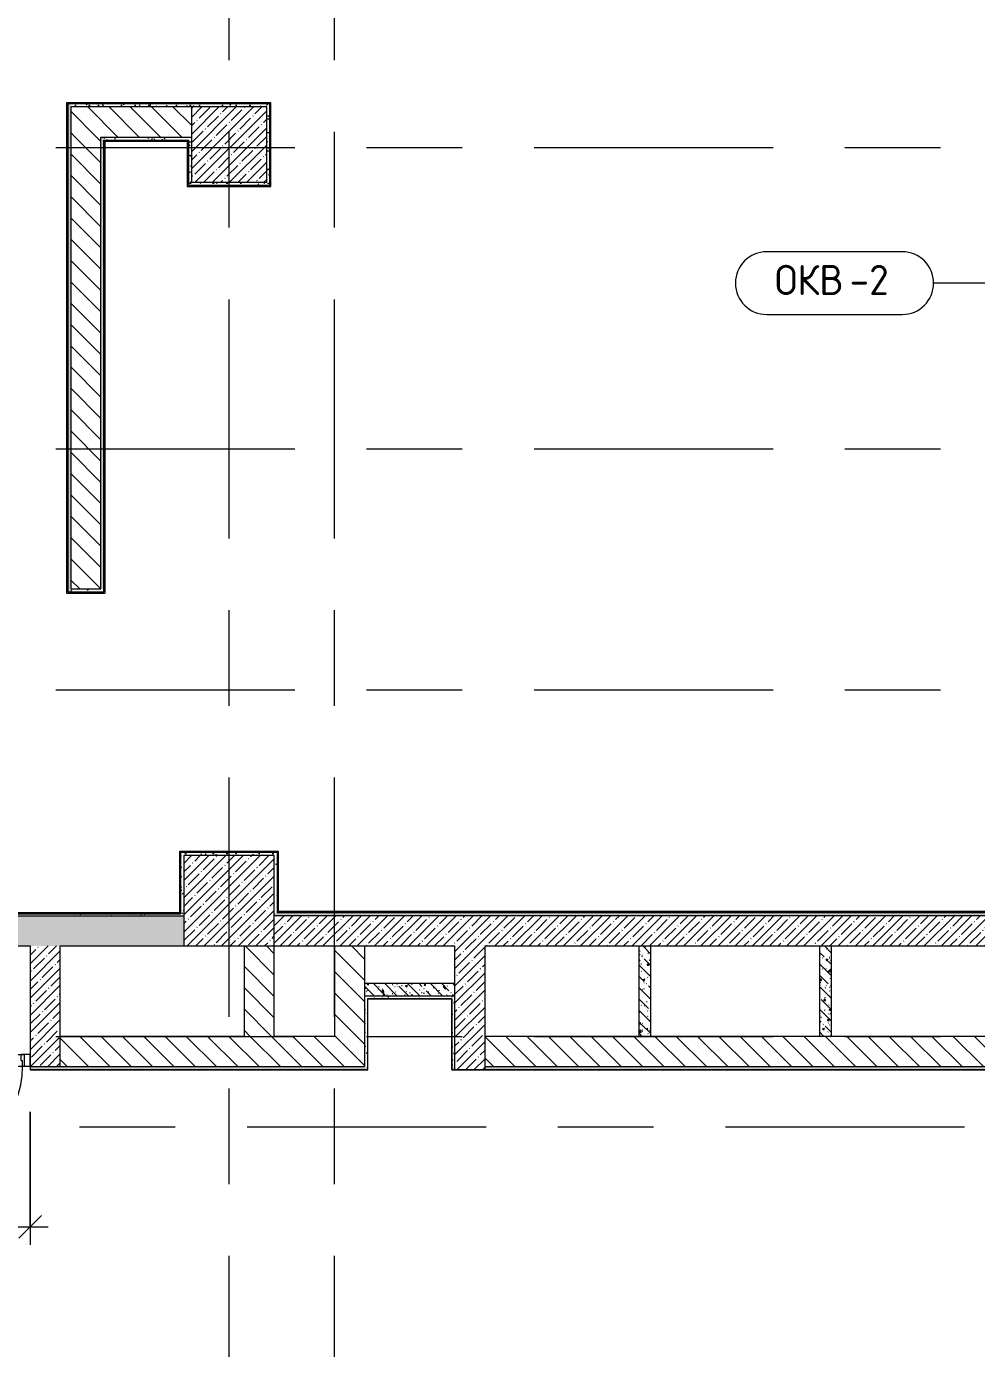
# Model space of a CAD drawing. Header units: millimetres. Extents: x 35848 to 85156, y -2706 to 28205.
# Drawn here: x 59115 to 65423, y 9028 to 17804 of the extents above; entities that cross this region are included whole.
import ezdxf

# ---------------------------------------------------------------- set-up
doc = ezdxf.new("R2010")
doc.units = ezdxf.units.MM
doc.linetypes.add('Осевая', pattern=[3175, 635, -476.25, 1587.5, -476.25])
for name, color, linetype, lineweight in [('A-ANNO-DIMS', 7, 'Continuous', 9), ('A-ANNO-DIMS-100', 7, 'Continuous', 9), ('A-DOOR-IDEN', 7, 'Continuous', 9), ('A-WALL', 7, 'Continuous', 9), ('I-WALL', 7, 'Continuous', 9), ('S-COLS', 7, 'Continuous', 9), ('Оси-2', 7, 'Осевая', 9)]:
    doc.layers.add(name, color=color, linetype=linetype, lineweight=lineweight)
for name, color, linetype, lineweight, true_color in [('A-DOOR-1', 1, 'Continuous', 9, 0xff0000), ('A-DOOR-2', 1, 'Continuous', 13, 0xff0000), ('A-DOOR-FRAM-1', 1, 'Continuous', 13, 0xff0000), ('A-DOOR-FRAM-2', 1, 'Continuous', 9, 0xff0000), ('A-WALL-1', 7, 'Continuous', 9, 0x3c3c3c), ('A-WALL-FNSH-1', 7, 'Continuous', 9, 0x3c3c3c)]:
    doc.layers.add(name, color=color, linetype=linetype, lineweight=lineweight, true_color=true_color)
doc.styles.add('GOST Common', font='GOST_Common.ttf', dxfattribs={"height": 200})
doc.styles.add('ISOCPEUR', font='isocpeur.ttf', dxfattribs={"width": 0.9, "height": 250})
doc.dimstyles.new('ISO-2_5_0_9К_БОЛЬШОЙ', dxfattribs={"dimscale": 304.8, "dimtxt": 248.995294, "dimasz": 0.492126, "dimexe": 0.393701, "dimexo": 0.984252, "dimgap": 0, "dimtad": 1, "dimdec": 0, "dimrnd": 10, "dimzin": 0, "dimdsep": 46, "dimtxsty": 'ISOCPEUR', "dimblk1": 'OBLIQUE', "dimblk2": 'OBLIQUE', "dimsah": 1, "dimcen": 0.09, "dimdle": 0.393701, "dimazin": 0, "dimtfac": 1, "dimtdec": 4, "dimtix": 1, "dimtmove": 0, "dimatfit": 3, "dimfxl": 1, "dimtvp": 1, "dimtolj": 1, "dimtzin": 0, "dimarcsym": 2})
pattern_1 = [(45, (0, 0), (-57.02463, 57.02463), []), (45, (57.025, 0), (-57.02463, 57.02463), [100.806, -20.161, 3.353, -16.808])]
pattern_2 = [(135, (0, 0), (-75.43415, -75.43415), [106.68, -17.78, 3.556, -17.78]), (135, (0, 75.39), (-75.43415, -75.43415), []), (50, (0, 0), (127.52922, -11.15758), [13.335, -146.685]), (355, (0, 0), (-24.66966, 133.74002), [10.668, -117.348]), (100.451, (10.63, -0.93), (102.85973, 122.58178), [11.333, -124.663]), (46.184, (0, 35.56), (189.75516, -29.43036), [20.002, -220.027]), (96.636, (15.81, 33.1), (166.1822, 173.1996), [17, -186.995]), (351.184, (0, 35.56), (166.18393, 173.1976), [16.002, -176.022]), (21, (17.78, 26.67), (106.13027, -71.58603), [13.335, -146.685]), (326, (17.78, 26.67), (43.26188, 128.93175), [10.668, -117.348]), (71.451, (26.62, 20.7), (149.39198, 57.34505), [11.333, -124.663]), (37.5, (0, 0), (2.162228, 59.188357), [3.353, -112.573, 3.353, -115.773, -117.793]), (37.5, (0, 0), (2.162228, 59.188357), [-235.052, 3.353, -114.44]), (7.5, (0, 0), (46.77386, 70.12615), [3.353, -64.567, 3.353, -109.906, -44.894]), (7.5, (0, 0), (46.77386, 70.12615), [-181.178, 3.353, -41.542]), (327.5, (-39.65, 0), (94.91367, -4.010093), [3.353, -41.097, 3.353, -135.331, -184.023]), (327.5, (-39.65, 0), (94.91367, -4.010093), [-183.134, 3.353, -180.67]), (317.5, (-57.43, 0), (103.69057, 17.79882), [3.353, -54.432, 3.353, -88.748, -130.683]), (317.5, (-57.43, 0), (103.69057, 17.79882), [-149.885, 3.353, -127.33])]
pattern_3 = [(135, (0, 0), (-70.71068, -70.71068), [])]
pattern_4 = [(0, (0, 0), (121.92, 30.48), [10.058, -81.382, 10.058, -81.382, -487.68]), (0, (0, 0), (121.92, 30.48), [-182.88, 10.058, -172.822, 10.058, -81.382, -213.36]), (0, (0, 0), (121.92, 30.48), [-457.2, 10.058, -50.902, 10.058, -142.342]), (120, (45.72, 15.24), (-87.356454, 90.345817), [10.058, -81.382, 10.058, -81.382, -487.68]), (120, (45.72, 15.24), (-87.356454, 90.345817), [-182.88, 10.058, -172.822, 10.058, -81.382, -213.36]), (120, (45.72, 15.24), (-87.356454, 90.345817), [-457.2, 10.058, -50.902, 10.058, -142.342]), (240, (60.96, 76.2), (-34.563546, -120.825817), [10.058, -81.382, 10.058, -81.382, -487.68]), (240, (60.96, 76.2), (-34.563546, -120.825817), [-182.88, 10.058, -172.822, 10.058, -81.382, -213.36]), (240, (60.96, 76.2), (-34.563546, -120.825817), [-457.2, 10.058, -50.902, 10.058, -142.342])]

# ---------------------------------------------------------------- blocks, each defined once
blk = doc.blocks.new('BSC_Колонна _Прямоугольная - 600х600-V21-План заполнения и маркировки дверных проемов 1 этажа в осях 12-23')
at = {"layer": 'S-COLS'}
h = blk.add_hatch(dxfattribs=at)
h.set_pattern_fill('FP_31', color=256, style=0, pattern_type=2)
h.set_pattern_definition([(45, (-60460, -12000), (-57.02463, 57.02463), []), (45, (-60402.975, -12000), (-57.02463, 57.02463), [100.806, -20.161, 3.353, -16.808])])
h.paths.add_polyline_path([(-300, -300), (300, -300), (300, 300), (-300, 300)])
for p, q in [((300, 300), (-300, 300)), ((-300, 300), (-300, -300)), ((300, -300), (300, 300)), ((-300, -300), (300, -300))]:
    blk.add_line(p, q, dxfattribs=at)
blk = doc.blocks.new('110_Дверь_СКБ_1Ст - д-18 700x2100h_Технический шкаф ЭОМ и СС-23257539-План заполнения и маркировки дверных проемов 1 этажа в осях 12-23')
at = {"layer": 'A-DOOR-1'}
blk.add_arc((312.5, 100), 600, 90, 180, dxfattribs=at)
at = {"layer": 'A-DOOR-2'}
for p, q in [((312.5, 700), (272.5, 700)), ((272.5, 100), (272.5, 700)), ((312.5, 700), (312.5, 100)), ((312.5, 100), (272.5, 100))]:
    blk.add_line(p, q, dxfattribs=at)
at = {"layer": 'A-DOOR-FRAM-1'}
for p, q in [((-337.5, 100), (-337.5, 20)), ((-337.5, 100), (-287.5, 100)), ((-287.5, 100), (-287.5, 60)), ((312.5, 100), (312.5, 60)), ((312.5, 100), (362.5, 100)), ((362.5, 100), (362.5, 20)), ((-337.5, 20), (-277.5, 20)), ((-277.5, 60), (-287.5, 60)), ((-277.5, 60), (-277.5, 20)), ((302.5, 60), (302.5, 20)), ((312.5, 60), (302.5, 60)), ((302.5, 20), (362.5, 20))]:
    blk.add_line(p, q, dxfattribs=at)
at = {"layer": 'A-DOOR-FRAM-2'}
for p, q in [((-297.5, 20), (-297.5, 100)), ((-297.5, 100), (322.5, 100)), ((322.5, 100), (322.5, 20)), ((322.5, 20), (-297.5, 20))]:
    blk.add_line(p, q, dxfattribs=at)
blk = doc.blocks.new('BSC_Колонна _Прямоугольная - 500х500-V45-План заполнения и маркировки дверных проемов 1 этажа в осях 12-23')
at = {"layer": 'S-COLS'}
h = blk.add_hatch(dxfattribs=at)
h.set_pattern_fill('FP_52', color=256, style=0, pattern_type=2)
h.set_pattern_definition([(45, (-60460, -17020), (-57.02463, 57.02463), []), (45, (-60402.975, -17020), (-57.02463, 57.02463), [100.806, -20.161, 3.353, -16.808])])
h.paths.add_polyline_path([(-250, -250), (250, -250), (250, 250), (-250, 250)])
for p, q in [((250, 250), (-250, 250)), ((-250, 250), (-250, -250)), ((250, -250), (250, 250)), ((-250, -250), (250, -250))]:
    blk.add_line(p, q, dxfattribs=at)
blk = doc.blocks.new('М_двери - Типоразмер_рамка-25223575-План заполнения и маркировки дверных проемов 1 этажа в осях 12-23')
at = {"layer": 'A-DOOR-IDEN'}
for p, q in [((4.496, 2.08), (-4.496, 2.08)), ((-4.496, -2.08), (4.496, -2.08))]:
    blk.add_line(p, q, dxfattribs=at)
for centre, start, end in [((-4.496, 0), 90, 270), ((4.496, 0), 270, 90)]:
    blk.add_arc(centre, 2.08, start, end, dxfattribs=at)
blk = doc.blocks.new('DIMBLOCK34-План заполнения и маркировки дверных проемов 1 этажа в осях 12-23')
at = {"layer": 'A-ANNO-DIMS-100'}
for p, q in [((59140, 10600), (59140, 9716.2)), ((59140, 9836.2), (59140, 10600)), ((58440, 10000), (58440, 9716.2)), ((58440, 9836.2), (58440, 10000)), ((58320, 9836.2), (59260, 9836.2))]:
    blk.add_line(p, q, dxfattribs=at)
at = {"layer": 'A-ANNO-DIMS-100', "lineweight": 20}
for p, q in [((58440, 9836.2), (58365, 9761.2)), ((58440, 9836.2), (58515, 9911.2)), ((59140, 9836.2), (59065, 9761.2)), ((59140, 9836.2), (59215, 9911.2))]:
    blk.add_line(p, q, dxfattribs=at)
at = {"layer": 'A-ANNO-DIMS-100', "color": 0, "insert": (58553, 10162.8), "char_height": 250, "width": 568.858, "attachment_point": 1, "line_spacing_factor": 1.149209, "style": 'ISOCPEUR'}
blk.add_mtext('700', dxfattribs=at)
blk = doc.blocks.new('_Oblique')
at = {"color": 0, "linetype": 'ByBlock', "lineweight": -2}
blk.add_line((-0.5, -0.5), (0.5, 0.5), dxfattribs=at)

msp = doc.modelspace()

# ---------------------------------------------------------------- hatches: boundary and pattern name
at = {"layer": 'I-WALL'}
h = msp.add_hatch(dxfattribs=at)
h.set_pattern_fill('FP_58', color=256, style=0, pattern_type=2)
h.set_pattern_definition(pattern_4)
h.paths.add_polyline_path([(59390, 14050), (59410, 14050), (59410, 17290), (59390, 17290), (59390, 16680.5)])
h = msp.add_hatch(dxfattribs=at)
h.set_pattern_fill('FP_58', color=256, style=0, pattern_type=2)
h.set_pattern_definition(pattern_4)
h.paths.add_polyline_path([(59410, 17270), (60710, 17270), (60710, 17290), (59410, 17290)])
h = msp.add_hatch(dxfattribs=at)
h.set_pattern_fill('FP_58', color=256, style=0, pattern_type=2)
h.set_pattern_definition(pattern_4)
h.paths.add_polyline_path([(60710, 16770), (60730, 16770), (60730, 17290), (60710, 17290), (60710, 17270)])
h = msp.add_hatch(dxfattribs=at)
h.set_pattern_fill('FP_20', color=256, style=0, pattern_type=2)
h.set_pattern_definition(pattern_3)
h.paths.add_polyline_path([(59410, 17070), (60210, 17070), (60210, 17270), (59410, 17270)])
h = msp.add_hatch(dxfattribs=at)
h.set_pattern_fill('FP_20', color=256, style=0, pattern_type=2)
h.set_pattern_definition(pattern_3)
h.paths.add_polyline_path([(59410, 14070), (59610, 14070), (59610, 17070), (59410, 17070), (59410, 16680.5)])
h = msp.add_hatch(dxfattribs=at)
h.set_pattern_fill('FP_58', color=256, style=0, pattern_type=2)
h.set_pattern_definition(pattern_4)
h.paths.add_polyline_path([(59610, 14070), (59630, 14070), (59630, 17070), (59610, 17070), (59610, 16680.5)])
h = msp.add_hatch(dxfattribs=at)
h.set_pattern_fill('FP_58', color=256, style=0, pattern_type=2)
h.set_pattern_definition(pattern_4)
h.paths.add_polyline_path([(59638, 17050), (60210, 17050), (60210, 17070), (59630, 17070), (59630, 17050)])
h = msp.add_hatch(dxfattribs=at)
h.set_pattern_fill('FP_58', color=256, style=0, pattern_type=2)
h.set_pattern_definition(pattern_4)
h.paths.add_polyline_path([(60210, 16750), (60210, 17050), (60190, 17050), (60190, 16750)])
h = msp.add_hatch(dxfattribs=at)
h.set_pattern_fill('FP_58', color=256, style=0, pattern_type=2)
h.set_pattern_definition(pattern_4)
h.paths.add_polyline_path([(60730, 16750), (60730, 16770), (60210, 16770), (60210, 16750), (60710, 16750)])
h = msp.add_hatch(dxfattribs=at)
h.set_pattern_fill('FP_58', color=256, style=0, pattern_type=2)
h.set_pattern_definition(pattern_4)
h.paths.add_polyline_path([(59630, 14050), (59630, 14070), (59410, 14070), (59410, 14050)])
h = msp.add_hatch(dxfattribs=at)
h.set_pattern_fill('FP_58', color=256, style=0, pattern_type=2)
h.set_pattern_definition(pattern_4)
h.paths.add_polyline_path([(60160, 11920), (60160, 12320), (60140, 12320), (60140, 11920), (60146.6, 11920)])
h = msp.add_hatch(dxfattribs=at)
h.set_pattern_fill('FP_58', color=256, style=0, pattern_type=2)
h.set_pattern_definition(pattern_4)
h.paths.add_polyline_path([(60780, 12300), (60780, 12320), (60160, 12320), (60160, 12300), (60760, 12300)])
h = msp.add_hatch(dxfattribs=at)
h.set_pattern_fill('FP_58', color=256, style=0, pattern_type=2)
h.set_pattern_definition(pattern_4)
h.paths.add_polyline_path([(60760, 11920), (60780, 11920), (60780, 12300), (60760, 12300)])
h = msp.add_hatch(dxfattribs=at)
h.set_pattern_fill('FP_1', color=256, style=0, pattern_type=2)
h.set_pattern_definition(pattern_1)
h.paths.add_polyline_path([(55789.2, 11700), (60160, 11700), (60160, 11900), (54760, 11900), (54760, 11700), (55700, 11700)])
h.paths.add_polyline_path([(51710, 11700), (54160, 11700), (54160, 11900), (51710, 11900), (51710, 11808.8)])
h = msp.add_hatch(dxfattribs=at)
h.set_pattern_fill('FP_58', color=256, style=0, pattern_type=2)
h.set_pattern_definition(pattern_4)
h.paths.add_polyline_path([(60160, 11900), (60160, 11920), (57570, 11920), (57570, 11900), (60146.6, 11900)])
h = msp.add_hatch(dxfattribs=at)
h.set_pattern_fill('FP_58', color=256, style=0, pattern_type=2)
h.set_pattern_definition(pattern_4)
h.paths.add_polyline_path([(64503.9, 11900), (66140, 11900), (66140, 11920), (60760, 11920), (60760, 11900), (61599, 11900)])
h = msp.add_hatch(dxfattribs=at)
h.set_pattern_fill('FP_1', color=256, style=0, pattern_type=2)
h.set_pattern_definition(pattern_1)
h.paths.add_polyline_path([(64460, 11700), (66160, 11700), (66160, 11900), (60760, 11900), (60760, 11700), (64380, 11700)])
h = msp.add_hatch(dxfattribs=at)
h.set_pattern_fill('FP_1', color=256, style=0, pattern_type=2)
h.set_pattern_definition(pattern_1)
h.paths.add_polyline_path([(59340, 10900), (59340, 11700), (59140, 11700), (59140, 10900)])
h = msp.add_hatch(dxfattribs=at)
h.set_pattern_fill('FP_20', color=256, style=0, pattern_type=2)
h.set_pattern_definition(pattern_3)
h.paths.add_polyline_path([(60560, 11100), (60760, 11100), (60760, 11700), (60560, 11700), (60560, 11267.4)])
h = msp.add_hatch(dxfattribs=at)
h.set_pattern_fill('FP_20', color=256, style=0, pattern_type=2)
h.set_pattern_definition(pattern_3)
h.paths.add_polyline_path([(61360, 11100), (61360, 11700), (61160, 11700), (61160, 11100)])
h = msp.add_hatch(dxfattribs=at)
h.set_pattern_fill('FP_1', color=256, style=0, pattern_type=2)
h.set_pattern_definition(pattern_1)
h.paths.add_polyline_path([(61960, 10880), (62160, 10880), (62160, 11700), (61960, 11700), (61960, 10900)])
h = msp.add_hatch(dxfattribs=at)
h.set_pattern_fill('FP_22', color=256, style=0, pattern_type=2)
h.set_pattern_definition(pattern_2)
h.paths.add_polyline_path([(63180, 11100), (63260, 11100), (63260, 11700), (63180, 11700)])
h = msp.add_hatch(dxfattribs=at)
h.set_pattern_fill('FP_22', color=256, style=0, pattern_type=2)
h.set_pattern_definition(pattern_2)
h.paths.add_polyline_path([(64380, 11100), (64460, 11100), (64460, 11700), (64380, 11700)])
h = msp.add_hatch(dxfattribs=at)
h.set_pattern_fill('FP_22', color=256, style=0, pattern_type=2)
h.set_pattern_definition(pattern_2)
h.paths.add_polyline_path([(61599, 11370), (61960, 11370), (61960, 11450), (61360, 11450), (61360, 11370)])
h = msp.add_hatch(dxfattribs=at)
h.set_pattern_fill('FP_58', color=256, style=0, pattern_type=2)
h.set_pattern_definition(pattern_4)
h.paths.add_polyline_path([(61360, 11350), (61940, 11350), (61940, 11370), (61360, 11370)])
h = msp.add_hatch(dxfattribs=at)
h.set_pattern_fill('FP_58', color=256, style=0, pattern_type=2)
h.set_pattern_definition(pattern_4)
h.paths.add_polyline_path([(61360, 10900), (61380, 10900), (61380, 11350), (61360, 11350), (61360, 11267.4)])
h = msp.add_hatch(dxfattribs=at)
h.set_pattern_fill('FP_58', color=256, style=0, pattern_type=2)
h.set_pattern_definition(pattern_4)
h.paths.add_polyline_path([(61960, 10900), (61960, 11370), (61940, 11370), (61940, 10900)])
h = msp.add_hatch(dxfattribs=at)
h.set_pattern_fill('FP_20', color=256, style=0, pattern_type=2)
h.set_pattern_definition(pattern_3)
h.paths.add_polyline_path([(61360, 10900), (61360, 11100), (59340, 11100), (59340, 10900), (60146.6, 10900)])
h = msp.add_hatch(dxfattribs=at)
h.set_pattern_fill('FP_20', color=256, style=0, pattern_type=2)
h.set_pattern_definition(pattern_3)
h.paths.add_polyline_path([(69618.8, 10900), (71979.8, 10900), (71979.8, 11100), (69618.8, 11100)])
h.paths.add_polyline_path([(68668.8, 10900), (68668.8, 11100), (66760, 11100), (66760, 10900), (67408.9, 10900)])
h.paths.add_polyline_path([(66560, 10900), (66560, 11100), (62160, 11100), (62160, 10900), (65956.4, 10900)])
h.paths.add_polyline_path([(73540, 10900), (73540, 11100), (72929.8, 11100), (72929.8, 10900), (73218.7, 10900)])
h = msp.add_hatch(dxfattribs=at)
h.set_pattern_fill('FP_58', color=256, style=0, pattern_type=2)
h.set_pattern_definition(pattern_4)
h.paths.add_polyline_path([(57530, 10880), (57530, 10900), (57310, 10900), (57310, 10880)])
h.paths.add_polyline_path([(61380, 10880), (61380, 10900), (59140, 10900), (59140, 10880), (60146.6, 10880)])
h.paths.add_polyline_path([(55700, 10880), (55700, 10900), (51710, 10900), (51710, 10880), (52884.3, 10880)])
h.paths.add_polyline_path([(56400, 10880), (56610, 10880), (56610, 10900), (56400, 10900)])
h.paths.add_polyline_path([(58440, 10880), (58440, 10900), (58230, 10900), (58230, 10880)])
h = msp.add_hatch(dxfattribs=at)
h.set_pattern_fill('FP_58', color=256, style=0, pattern_type=2)
h.set_pattern_definition(pattern_4)
h.paths.add_polyline_path([(75397.4, 10880), (75470, 10880), (75470, 10900), (72929.8, 10900), (72929.8, 10880), (74671.1, 10880)])
h.paths.add_polyline_path([(69618.8, 10880), (71979.8, 10880), (71979.8, 10900), (69618.8, 10900)])
h.paths.add_polyline_path([(68668.8, 10880), (68668.8, 10900), (62160, 10900), (62160, 10880), (67408.9, 10880)])
h.paths.add_polyline_path([(61960, 10880), (61960, 10900), (61940, 10900), (61940, 10880)])

# ---------------------------------------------------------------- linework, layer by layer
at = {"layer": 'A-DOOR-IDEN'}
msp.add_line((65760, 16100), (65137.3, 16100), dxfattribs=at)
at = {"layer": 'A-WALL'}
for p, q in [((59410, 17270), (59410, 14070)), ((59610, 14070), (59610, 17070)), ((59630, 17050), (60190, 17050)), ((60190, 17050), (60190, 16750)), ((59410, 14070), (59610, 14070)), ((60780, 12300), (60780, 11920)), ((60140, 11920), (60132, 11920)), ((60140, 11921), (60140, 11920)), ((66140, 11920), (60780, 11920)), ((61960, 10880), (61960, 11700)), ((61940, 11350), (61380, 11350)), ((61380, 11350), (61380, 10880)), ((61940, 10900), (61940, 11350))]:
    msp.add_line(p, q, dxfattribs=at)
at = {"layer": 'A-WALL-1'}
for p, q in [((59390, 17290), (59390, 14050)), ((60730, 17290), (59390, 17290)), ((60730, 16750), (60730, 17290)), ((60210, 17270), (59410, 17270)), ((59610, 17070), (60210, 17070)), ((59630, 14050), (59630, 17050)), ((60190, 16750), (60730, 16750)), ((59390, 14050), (59630, 14050)), ((60780, 12320), (60140, 12320)), ((57550, 11900), (60160, 11900)), ((60132, 11920), (57570, 11920)), ((66160, 11900), (60760, 11900)), ((58259.2, 11700), (59140, 11700)), ((59140, 11700), (59140, 10880)), ((59340, 11700), (60160, 11700)), ((59340, 10900), (59340, 11700)), ((60560, 11700), (60560, 11100)), ((60760, 11100), (60760, 11700)), ((60760, 11700), (61960, 11700)), ((61160, 11700), (61160, 11100)), ((61360, 11700), (61360, 10900)), ((62160, 11700), (66160, 11700)), ((62160, 10880), (62160, 11700)), ((63180, 11700), (63180, 11100)), ((63260, 11100), (63260, 11700)), ((64380, 11700), (64380, 11100)), ((64460, 11100), (64460, 11700)), ((61960, 11450), (61360, 11450)), ((61360, 11370), (61960, 11370)), ((60560, 11100), (59340, 11100)), ((61160, 11100), (60760, 11100)), ((66560, 11100), (62160, 11100)), ((59140, 10900), (61360, 10900)), ((62160, 10900), (68668.8, 10900)), ((59140, 10880), (61380, 10880)), ((61940, 10880), (68668.8, 10880))]:
    msp.add_line(p, q, dxfattribs=at)
at = {"layer": 'A-WALL-FNSH-1'}
for p, q in [((60738, 17298), (59382, 17298)), ((59382, 17298), (59382, 14042)), ((60738, 16742), (60738, 17298)), ((59638, 14042), (59638, 17042)), ((59638, 17042), (60182, 17042)), ((60182, 17042), (60182, 16742)), ((60182, 16742), (60738, 16742)), ((59382, 14042), (59638, 14042)), ((60132, 12328), (60132, 11920)), ((60788, 12328), (60132, 12328)), ((60140, 11921), (60140, 12320)), ((60780, 12320), (60780, 12300)), ((60788, 11928), (60788, 12328)), ((60140, 11921), (57578, 11921)), ((57578, 11913), (60140, 11913)), ((60140, 11913), (60140, 11920)), ((66132, 11928), (60788, 11928)), ((61381, 11349), (61939, 11349)), ((61381, 10879), (61381, 11349)), ((61939, 11349), (61939, 10879)), ((61940, 10880), (61940, 10900)), ((59140, 10880), (59140, 10879)), ((59140, 10879), (61381, 10879)), ((61939, 10879), (68668.8, 10879))]:
    msp.add_line(p, q, dxfattribs=at)
at = {"layer": 'Оси-2'}
for p, q in [((60460, 593.7), (60460, 24898.1)), ((61160, 593.7), (61160, 24898.1)), ((39148.5, 17000), (82060, 17000)), ((39148.5, 15000), (81460, 15000)), ((39148.5, 13400), (81460, 13400)), ((39148.5, 11100), (82060, 11100)), ((40418.5, 10500), (82060, 10500))]:
    msp.add_line(p, q, dxfattribs=at)

# ---------------------------------------------------------------- block references
at = {"layer": 'A-DOOR-1', "rotation": 180}
msp.add_blockref('110_Дверь_СКБ_1Ст - д-18 700x2100h_Технический шкаф ЭОМ и СС-23257539-План заполнения и маркировки дверных проемов 1 этажа в осях 12-23', (58802.5, 11000), dxfattribs=at)
at = {"layer": 'A-DOOR-IDEN', "xscale": 99.99999999999993, "yscale": 99.99999999999993, "zscale": 99.99999999999993}
msp.add_blockref('М_двери - Типоразмер_рамка-25223575-План заполнения и маркировки дверных проемов 1 этажа в осях 12-23', (64479.6, 16100), dxfattribs=at)
at = {"layer": 'S-COLS'}
for name, p in [('BSC_Колонна _Прямоугольная - 500х500-V45-План заполнения и маркировки дверных проемов 1 этажа в осях 12-23', (60460, 17020)), ('BSC_Колонна _Прямоугольная - 600х600-V21-План заполнения и маркировки дверных проемов 1 этажа в осях 12-23', (60460, 12000))]:
    msp.add_blockref(name, p, dxfattribs=at)

# ---------------------------------------------------------------- texts
at = {"layer": 'A-DOOR-IDEN', "char_height": 200, "attachment_point": 1, "style": 'GOST Common'}
for s, insert, width in [('ОКВ', (64083.4, 16221.2), 601.266), ('-2', (64579.5, 16221.2), 352.742)]:
    msp.add_mtext(s, dxfattribs=dict(at, insert=insert, width=width))

# ---------------------------------------------------------------- dimensions: what is measured, and where the dimension line sits
at = {"layer": 'A-ANNO-DIMS'}
dim = msp.add_linear_dim(base=(59140, 9836.2), p1=(58440, 10300), p2=(59140, 10900), dimstyle='ISO-2_5_0_9К_БОЛЬШОЙ', override={"dimpost": '<>', "dimfxl": 921.954446}, dxfattribs=at)
dim.commit()
dim.dimension.update_dxf_attribs({"geometry": 'DIMBLOCK34-План заполнения и маркировки дверных проемов 1 этажа в осях 12-23', "text_midpoint": (58790, 9961.2)})

doc.saveas('drawing.dxf')
